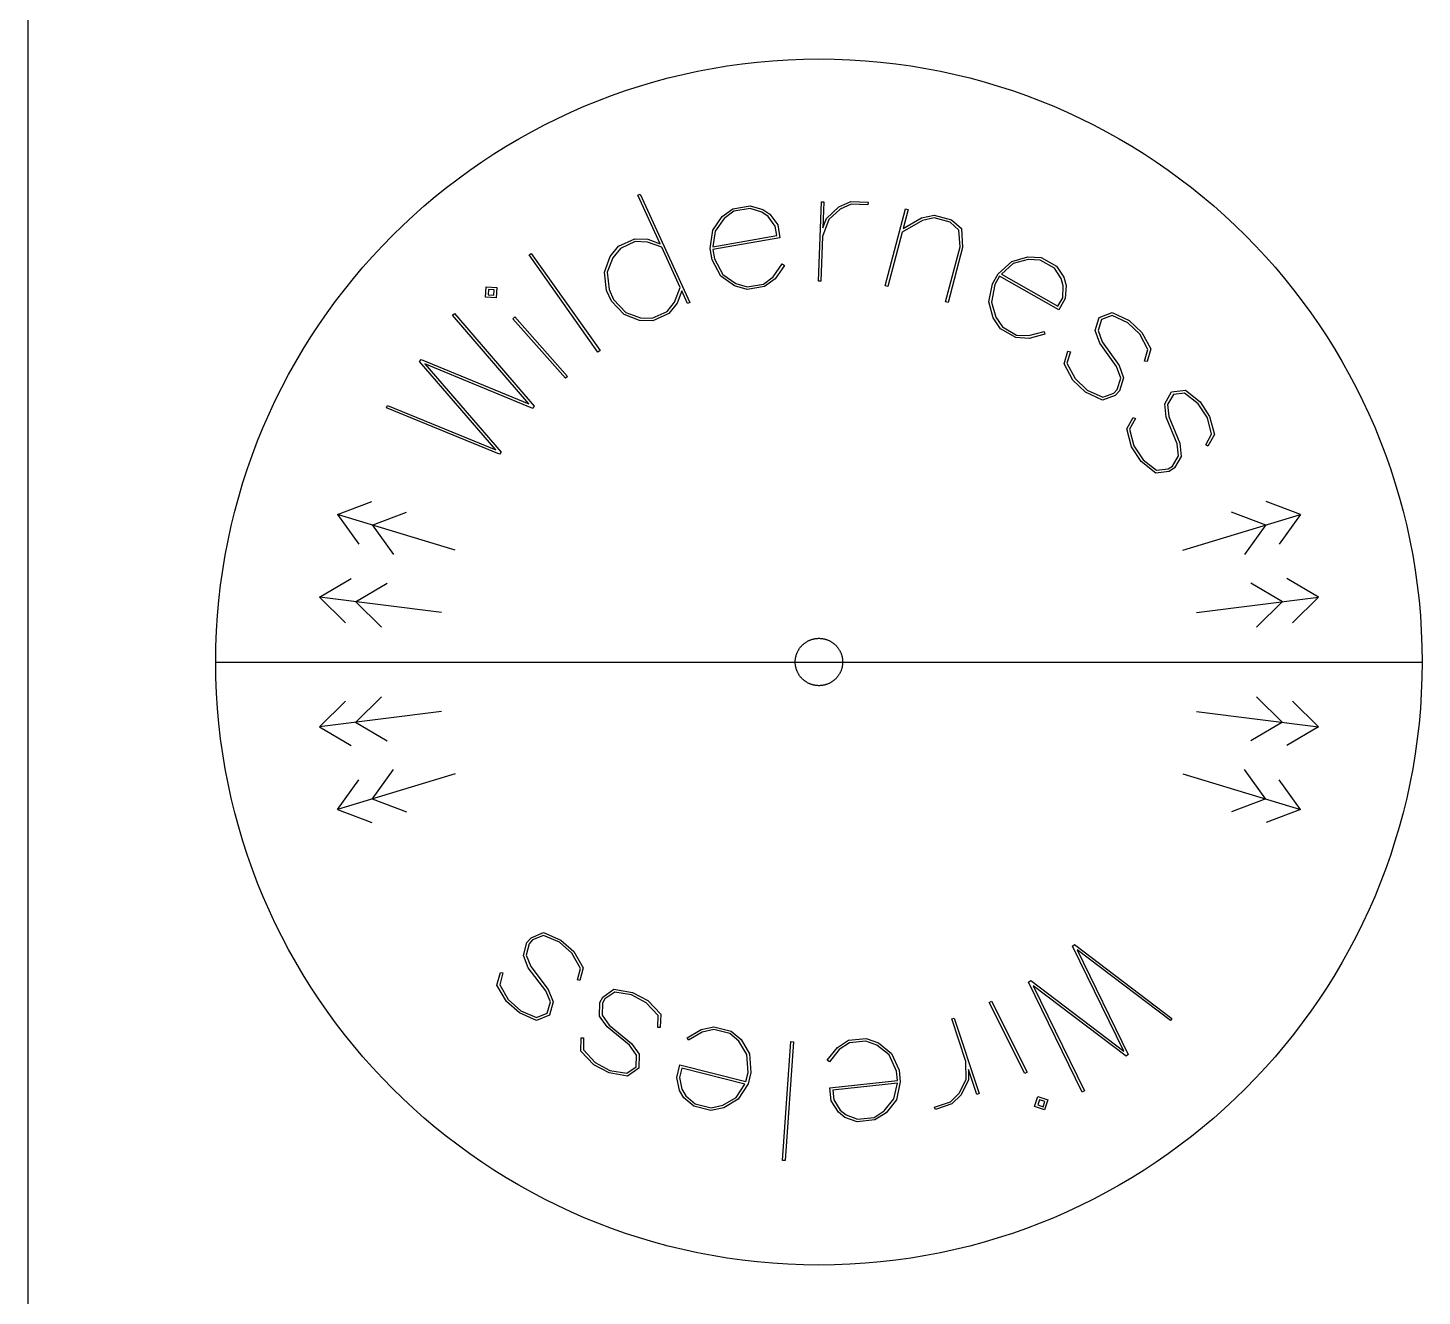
# Model space of a CAD drawing. Extents: x -395 to 418, y -217 to 240.
# Drawn here: x -395.2 to -298.1, y -123.2 to -34.8 of the extents above; entities that cross this region are included whole.
import ezdxf

# ---------------------------------------------------------------- set-up
doc = ezdxf.new("R2010")
doc.units = 0
doc.layers.add('DEFAULT', color=7, linetype='CONTINUOUS')

# ---------------------------------------------------------------- blocks, each defined once
blk = doc.blocks.new('BLOCK_13')
at = {"layer": 'DEFAULT', "color": 7}
blk.add_line((-395.211, 239.965), (-395.211, -217.035), dxfattribs=at)

msp = doc.modelspace()

# ---------------------------------------------------------------- linework, layer by layer
at = {"layer": 'DEFAULT', "color": 5}
for p, q in [((-349.612, -38.072), (-348.591, -37.85)), ((-348.591, -37.85), (-347.561, -37.653)), ((-347.561, -37.653), (-346.523, -37.481)), ((-346.523, -37.481), (-345.476, -37.334)), ((-345.476, -37.334), (-344.421, -37.214)), ((-344.421, -37.214), (-343.358, -37.119)), ((-343.358, -37.119), (-342.288, -37.052)), ((-342.288, -37.052), (-341.21, -37.011)), ((-341.21, -37.011), (-340.126, -36.997)), ((-340.126, -36.997), (-339.042, -37.011)), ((-339.042, -37.011), (-337.965, -37.052)), ((-337.965, -37.052), (-336.895, -37.119)), ((-336.895, -37.119), (-335.832, -37.214)), ((-335.832, -37.214), (-334.777, -37.334)), ((-334.777, -37.334), (-333.73, -37.481)), ((-333.73, -37.481), (-332.692, -37.653)), ((-332.692, -37.653), (-331.662, -37.85)), ((-331.662, -37.85), (-330.641, -38.072)), ((-352.616, -38.885), (-351.624, -38.59)), ((-351.624, -38.59), (-350.623, -38.319)), ((-350.623, -38.319), (-349.612, -38.072)), ((-330.641, -38.072), (-329.63, -38.319)), ((-329.63, -38.319), (-328.628, -38.59)), ((-328.628, -38.59), (-327.637, -38.885)), ((-355.527, -39.91), (-354.567, -39.546)), ((-354.567, -39.546), (-353.597, -39.204)), ((-353.597, -39.204), (-352.616, -38.885)), ((-327.637, -38.885), (-326.656, -39.204)), ((-326.656, -39.204), (-325.685, -39.546)), ((-325.685, -39.546), (-324.726, -39.91)), ((-358.335, -41.139), (-357.411, -40.707)), ((-357.411, -40.707), (-356.475, -40.298)), ((-356.475, -40.298), (-355.527, -39.91)), ((-324.726, -39.91), (-323.778, -40.298)), ((-323.778, -40.298), (-322.842, -40.707)), ((-322.842, -40.707), (-321.918, -41.139)), ((-360.146, -42.066), (-359.247, -41.592)), ((-359.247, -41.592), (-358.335, -41.139)), ((-321.918, -41.139), (-321.006, -41.592)), ((-321.006, -41.592), (-320.107, -42.066)), ((-361.905, -43.077), (-361.032, -42.561)), ((-361.032, -42.561), (-360.146, -42.066)), ((-320.107, -42.066), (-319.221, -42.561)), ((-319.221, -42.561), (-318.348, -43.077)), ((-363.609, -44.17), (-362.764, -43.614)), ((-362.764, -43.614), (-361.905, -43.077)), ((-318.348, -43.077), (-317.489, -43.614)), ((-317.489, -43.614), (-316.644, -44.17)), ((-364.44, -44.746), (-363.609, -44.17)), ((-316.644, -44.17), (-315.813, -44.746)), ((-366.057, -45.955), (-365.256, -45.341)), ((-365.256, -45.341), (-364.44, -44.746)), ((-315.813, -44.746), (-314.997, -45.341)), ((-314.997, -45.341), (-314.196, -45.955)), ((-367.612, -47.239), (-366.842, -46.588)), ((-366.842, -46.588), (-366.057, -45.955)), ((-314.196, -45.955), (-313.41, -46.588)), ((-313.41, -46.588), (-312.64, -47.239)), ((-368.366, -47.908), (-367.612, -47.239)), ((-312.64, -47.239), (-311.886, -47.908)), ((-369.104, -48.594), (-368.366, -47.908)), ((-311.886, -47.908), (-311.149, -48.594)), ((-370.529, -50.019), (-369.825, -49.298)), ((-369.825, -49.298), (-369.104, -48.594)), ((-311.149, -48.594), (-310.428, -49.298)), ((-310.428, -49.298), (-309.724, -50.019)), ((-371.216, -50.757), (-370.529, -50.019)), ((-309.724, -50.019), (-309.037, -50.757)), ((-371.885, -51.511), (-371.216, -50.757)), ((-309.037, -50.757), (-308.368, -51.511)), ((-373.168, -53.067), (-372.536, -52.281)), ((-372.536, -52.281), (-371.885, -51.511)), ((-308.368, -51.511), (-307.717, -52.281)), ((-307.717, -52.281), (-307.084, -53.067)), ((-373.782, -53.868), (-373.168, -53.067)), ((-307.084, -53.067), (-306.47, -53.868)), ((-374.378, -54.684), (-373.782, -53.868)), ((-306.47, -53.868), (-305.875, -54.684)), ((-374.953, -55.514), (-374.378, -54.684)), ((-305.875, -54.684), (-305.299, -55.514)), ((-375.51, -56.359), (-374.953, -55.514)), ((-305.299, -55.514), (-304.743, -56.359)), ((-376.562, -58.091), (-376.046, -57.218)), ((-376.046, -57.218), (-375.51, -56.359)), ((-304.743, -56.359), (-304.207, -57.218)), ((-304.207, -57.218), (-303.691, -58.091)), ((-377.057, -58.977), (-376.562, -58.091)), ((-303.691, -58.091), (-303.196, -58.977)), ((-377.532, -59.876), (-377.057, -58.977)), ((-303.196, -58.977), (-302.721, -59.876)), ((-377.985, -60.788), (-377.532, -59.876)), ((-302.721, -59.876), (-302.268, -60.788)), ((-378.416, -61.712), (-377.985, -60.788)), ((-302.268, -60.788), (-301.836, -61.712)), ((-378.826, -62.649), (-378.416, -61.712)), ((-301.836, -61.712), (-301.427, -62.649)), ((-379.213, -63.597), (-378.826, -62.649)), ((-301.427, -62.649), (-301.04, -63.597)), ((-379.578, -64.556), (-379.213, -63.597)), ((-301.04, -63.597), (-300.675, -64.556)), ((-379.92, -65.526), (-379.578, -64.556)), ((-300.675, -64.556), (-300.333, -65.526)), ((-380.238, -66.507), (-379.92, -65.526)), ((-300.333, -65.526), (-300.015, -66.507)), ((-380.533, -67.499), (-380.238, -66.507)), ((-300.015, -66.507), (-299.72, -67.499)), ((-380.804, -68.501), (-380.533, -67.499)), ((-299.72, -67.499), (-299.449, -68.501)), ((-381.051, -69.512), (-380.804, -68.501)), ((-299.449, -68.501), (-299.202, -69.512)), ((-381.273, -70.533), (-381.051, -69.512)), ((-299.202, -69.512), (-298.98, -70.533)), ((-381.47, -71.562), (-381.273, -70.533)), ((-298.98, -70.533), (-298.782, -71.562)), ((-381.642, -72.601), (-381.47, -71.562)), ((-298.782, -71.562), (-298.61, -72.601)), ((-381.789, -73.648), (-381.642, -72.601)), ((-298.61, -72.601), (-298.464, -73.648)), ((-381.909, -74.703), (-381.789, -73.648)), ((-298.464, -73.648), (-298.343, -74.703)), ((-382.004, -75.765), (-381.909, -74.703)), ((-298.343, -74.703), (-298.249, -75.765)), ((-382.072, -76.836), (-382.004, -75.765)), ((-298.249, -75.765), (-298.181, -76.836)), ((-382.113, -77.913), (-382.072, -76.836)), ((-341.114, -77.675), (-341.082, -77.651)), ((-341.082, -77.651), (-341.049, -77.629)), ((-341.049, -77.629), (-341.016, -77.607)), ((-341.016, -77.607), (-340.982, -77.586)), ((-340.982, -77.586), (-340.948, -77.566)), ((-340.948, -77.566), (-340.913, -77.546)), ((-340.913, -77.546), (-340.878, -77.527)), ((-340.878, -77.527), (-340.842, -77.51)), ((-340.842, -77.51), (-340.805, -77.493)), ((-340.805, -77.493), (-340.769, -77.477)), ((-340.769, -77.477), (-340.731, -77.461)), ((-340.731, -77.461), (-340.694, -77.447)), ((-340.694, -77.447), (-340.656, -77.434)), ((-340.656, -77.434), (-340.617, -77.421)), ((-340.617, -77.421), (-340.578, -77.41)), ((-340.578, -77.41), (-340.539, -77.399)), ((-340.539, -77.399), (-340.499, -77.389)), ((-340.499, -77.389), (-340.459, -77.38)), ((-340.459, -77.38), (-340.418, -77.373)), ((-340.418, -77.373), (-340.378, -77.366)), ((-340.378, -77.366), (-340.336, -77.36)), ((-340.336, -77.36), (-340.295, -77.355)), ((-340.295, -77.355), (-340.253, -77.352)), ((-340.253, -77.352), (-340.211, -77.349)), ((-340.211, -77.349), (-340.169, -77.348)), ((-340.169, -77.348), (-340.126, -77.347)), ((-340.126, -77.347), (-340.084, -77.348)), ((-340.084, -77.348), (-340.041, -77.349)), ((-340.041, -77.349), (-339.999, -77.352)), ((-339.999, -77.352), (-339.958, -77.355)), ((-339.958, -77.355), (-339.916, -77.36)), ((-339.916, -77.36), (-339.875, -77.366)), ((-339.875, -77.366), (-339.834, -77.373)), ((-339.834, -77.373), (-339.794, -77.38)), ((-339.794, -77.38), (-339.754, -77.389)), ((-339.754, -77.389), (-339.714, -77.399)), ((-339.714, -77.399), (-339.675, -77.41)), ((-339.675, -77.41), (-339.636, -77.421)), ((-339.636, -77.421), (-339.597, -77.434)), ((-339.597, -77.434), (-339.559, -77.447)), ((-339.559, -77.447), (-339.521, -77.461)), ((-339.521, -77.461), (-339.484, -77.477)), ((-339.484, -77.477), (-339.447, -77.493)), ((-339.447, -77.493), (-339.411, -77.51)), ((-339.411, -77.51), (-339.375, -77.527)), ((-339.375, -77.527), (-339.34, -77.546)), ((-339.34, -77.546), (-339.305, -77.566)), ((-339.305, -77.566), (-339.271, -77.586)), ((-339.271, -77.586), (-339.237, -77.607)), ((-339.237, -77.607), (-339.204, -77.629)), ((-339.204, -77.629), (-339.171, -77.651)), ((-339.171, -77.651), (-339.139, -77.675)), ((-298.181, -76.836), (-298.14, -77.913)), ((-382.126, -78.997), (-382.113, -77.913)), ((-341.743, -78.664), (-341.734, -78.624)), ((-341.734, -78.624), (-341.724, -78.585)), ((-341.724, -78.585), (-341.714, -78.545)), ((-341.714, -78.545), (-341.702, -78.506)), ((-341.702, -78.506), (-341.69, -78.468)), ((-341.69, -78.468), (-341.676, -78.43)), ((-341.676, -78.43), (-341.662, -78.392)), ((-341.662, -78.392), (-341.647, -78.355)), ((-341.647, -78.355), (-341.631, -78.318)), ((-341.631, -78.318), (-341.614, -78.282)), ((-341.614, -78.282), (-341.596, -78.246)), ((-341.596, -78.246), (-341.577, -78.21)), ((-341.577, -78.21), (-341.558, -78.176)), ((-341.558, -78.176), (-341.537, -78.141)), ((-341.537, -78.141), (-341.516, -78.108)), ((-341.516, -78.108), (-341.495, -78.074)), ((-341.495, -78.074), (-341.472, -78.042)), ((-341.472, -78.042), (-341.449, -78.01)), ((-341.449, -78.01), (-341.424, -77.978)), ((-341.424, -77.978), (-341.4, -77.947)), ((-341.4, -77.947), (-341.374, -77.917)), ((-341.374, -77.917), (-341.348, -77.888)), ((-341.348, -77.888), (-341.321, -77.859)), ((-341.321, -77.859), (-341.293, -77.83)), ((-341.293, -77.83), (-341.265, -77.803)), ((-341.265, -77.803), (-341.236, -77.776)), ((-341.236, -77.776), (-341.206, -77.749)), ((-341.206, -77.749), (-341.176, -77.724)), ((-341.176, -77.724), (-341.145, -77.699)), ((-341.145, -77.699), (-341.114, -77.675)), ((-339.139, -77.675), (-339.108, -77.699)), ((-339.108, -77.699), (-339.077, -77.724)), ((-339.077, -77.724), (-339.047, -77.749)), ((-339.047, -77.749), (-339.017, -77.776)), ((-339.017, -77.776), (-338.988, -77.803)), ((-338.988, -77.803), (-338.96, -77.83)), ((-338.96, -77.83), (-338.932, -77.859)), ((-338.932, -77.859), (-338.905, -77.888)), ((-338.905, -77.888), (-338.879, -77.917)), ((-338.879, -77.917), (-338.853, -77.947)), ((-338.853, -77.947), (-338.828, -77.978)), ((-338.828, -77.978), (-338.804, -78.01)), ((-338.804, -78.01), (-338.781, -78.042)), ((-338.781, -78.042), (-338.758, -78.074)), ((-338.758, -78.074), (-338.736, -78.108)), ((-338.736, -78.108), (-338.715, -78.141)), ((-338.715, -78.141), (-338.695, -78.176)), ((-338.695, -78.176), (-338.675, -78.21)), ((-338.675, -78.21), (-338.657, -78.246)), ((-338.657, -78.246), (-338.639, -78.282)), ((-338.639, -78.282), (-338.622, -78.318)), ((-338.622, -78.318), (-338.606, -78.355)), ((-338.606, -78.355), (-338.591, -78.392)), ((-338.591, -78.392), (-338.576, -78.43)), ((-338.576, -78.43), (-338.563, -78.468)), ((-338.563, -78.468), (-338.551, -78.506)), ((-338.551, -78.506), (-338.539, -78.545)), ((-338.539, -78.545), (-338.528, -78.585)), ((-338.528, -78.585), (-338.519, -78.624)), ((-338.519, -78.624), (-338.51, -78.664)), ((-298.14, -77.913), (-298.126, -78.997)), ((-382.126, -78.997), (-298.126, -78.997)), ((-382.113, -80.081), (-382.126, -78.997)), ((-341.776, -78.954), (-341.774, -78.912)), ((-341.776, -78.997), (-341.776, -78.954)), ((-341.776, -79.04), (-341.776, -78.997)), ((-341.774, -79.082), (-341.776, -79.04)), ((-341.774, -78.912), (-341.772, -78.87)), ((-341.772, -79.124), (-341.774, -79.082)), ((-341.772, -78.87), (-341.768, -78.828)), ((-341.768, -79.166), (-341.772, -79.124)), ((-341.768, -78.828), (-341.763, -78.787)), ((-341.763, -79.207), (-341.768, -79.166)), ((-341.763, -78.787), (-341.757, -78.746)), ((-341.757, -79.248), (-341.763, -79.207)), ((-341.757, -78.746), (-341.751, -78.705)), ((-341.751, -79.289), (-341.757, -79.248)), ((-341.751, -78.705), (-341.743, -78.664)), ((-341.743, -79.33), (-341.751, -79.289)), ((-341.734, -79.37), (-341.743, -79.33)), ((-341.724, -79.409), (-341.734, -79.37)), ((-341.714, -79.449), (-341.724, -79.409)), ((-341.702, -79.488), (-341.714, -79.449)), ((-341.69, -79.526), (-341.702, -79.488)), ((-341.676, -79.564), (-341.69, -79.526)), ((-341.662, -79.602), (-341.676, -79.564)), ((-341.647, -79.639), (-341.662, -79.602)), ((-338.591, -79.602), (-338.606, -79.639)), ((-338.576, -79.564), (-338.591, -79.602)), ((-338.563, -79.526), (-338.576, -79.564)), ((-338.551, -79.488), (-338.563, -79.526)), ((-338.539, -79.449), (-338.551, -79.488)), ((-338.528, -79.409), (-338.539, -79.449)), ((-338.519, -79.37), (-338.528, -79.409)), ((-338.51, -79.33), (-338.519, -79.37)), ((-338.51, -78.664), (-338.502, -78.705)), ((-338.502, -79.289), (-338.51, -79.33)), ((-338.502, -78.705), (-338.495, -78.746)), ((-338.495, -79.248), (-338.502, -79.289)), ((-338.495, -78.746), (-338.49, -78.787)), ((-338.49, -79.207), (-338.495, -79.248)), ((-338.49, -78.787), (-338.485, -78.828)), ((-338.485, -79.166), (-338.49, -79.207)), ((-338.485, -78.828), (-338.481, -78.87)), ((-338.481, -79.124), (-338.485, -79.166)), ((-338.481, -78.87), (-338.478, -78.912)), ((-338.478, -79.082), (-338.481, -79.124)), ((-338.478, -78.912), (-338.477, -78.954)), ((-338.477, -79.04), (-338.478, -79.082)), ((-338.477, -78.954), (-338.476, -78.997)), ((-338.476, -78.997), (-338.477, -79.04)), ((-298.126, -78.997), (-298.14, -80.081)), ((-382.072, -81.158), (-382.113, -80.081)), ((-341.631, -79.676), (-341.647, -79.639)), ((-341.614, -79.712), (-341.631, -79.676)), ((-341.596, -79.748), (-341.614, -79.712)), ((-341.577, -79.783), (-341.596, -79.748)), ((-341.558, -79.818), (-341.577, -79.783)), ((-341.537, -79.853), (-341.558, -79.818)), ((-341.516, -79.886), (-341.537, -79.853)), ((-341.495, -79.92), (-341.516, -79.886)), ((-341.472, -79.952), (-341.495, -79.92)), ((-341.449, -79.984), (-341.472, -79.952)), ((-341.424, -80.016), (-341.449, -79.984)), ((-341.4, -80.047), (-341.424, -80.016)), ((-341.374, -80.077), (-341.4, -80.047)), ((-341.348, -80.106), (-341.374, -80.077)), ((-341.321, -80.135), (-341.348, -80.106)), ((-341.293, -80.164), (-341.321, -80.135)), ((-341.265, -80.191), (-341.293, -80.164)), ((-341.236, -80.218), (-341.265, -80.191)), ((-341.206, -80.245), (-341.236, -80.218)), ((-341.176, -80.27), (-341.206, -80.245)), ((-341.145, -80.295), (-341.176, -80.27)), ((-341.114, -80.319), (-341.145, -80.295)), ((-341.082, -80.343), (-341.114, -80.319)), ((-341.049, -80.365), (-341.082, -80.343)), ((-341.016, -80.387), (-341.049, -80.365)), ((-340.982, -80.408), (-341.016, -80.387)), ((-340.948, -80.428), (-340.982, -80.408)), ((-340.913, -80.448), (-340.948, -80.428)), ((-340.878, -80.466), (-340.913, -80.448)), ((-340.842, -80.484), (-340.878, -80.466)), ((-340.805, -80.501), (-340.842, -80.484)), ((-340.769, -80.517), (-340.805, -80.501)), ((-340.731, -80.533), (-340.769, -80.517)), ((-340.694, -80.547), (-340.731, -80.533)), ((-340.656, -80.56), (-340.694, -80.547)), ((-340.617, -80.573), (-340.656, -80.56)), ((-340.578, -80.584), (-340.617, -80.573)), ((-339.636, -80.573), (-339.675, -80.584)), ((-339.597, -80.56), (-339.636, -80.573)), ((-339.559, -80.547), (-339.597, -80.56)), ((-339.521, -80.533), (-339.559, -80.547)), ((-339.484, -80.517), (-339.521, -80.533)), ((-339.447, -80.501), (-339.484, -80.517)), ((-339.411, -80.484), (-339.447, -80.501)), ((-339.375, -80.466), (-339.411, -80.484)), ((-339.34, -80.448), (-339.375, -80.466)), ((-339.305, -80.428), (-339.34, -80.448)), ((-339.271, -80.408), (-339.305, -80.428)), ((-339.237, -80.387), (-339.271, -80.408)), ((-339.204, -80.365), (-339.237, -80.387)), ((-339.171, -80.343), (-339.204, -80.365)), ((-339.139, -80.319), (-339.171, -80.343)), ((-339.108, -80.295), (-339.139, -80.319)), ((-339.077, -80.27), (-339.108, -80.295)), ((-339.047, -80.245), (-339.077, -80.27)), ((-339.017, -80.218), (-339.047, -80.245)), ((-338.988, -80.191), (-339.017, -80.218)), ((-338.96, -80.164), (-338.988, -80.191)), ((-338.932, -80.135), (-338.96, -80.164)), ((-338.905, -80.106), (-338.932, -80.135)), ((-338.879, -80.077), (-338.905, -80.106)), ((-338.853, -80.047), (-338.879, -80.077)), ((-338.828, -80.016), (-338.853, -80.047)), ((-338.804, -79.984), (-338.828, -80.016)), ((-338.781, -79.952), (-338.804, -79.984)), ((-338.758, -79.92), (-338.781, -79.952)), ((-338.736, -79.886), (-338.758, -79.92)), ((-338.715, -79.853), (-338.736, -79.886)), ((-338.695, -79.818), (-338.715, -79.853)), ((-338.675, -79.783), (-338.695, -79.818)), ((-338.657, -79.748), (-338.675, -79.783)), ((-338.639, -79.712), (-338.657, -79.748)), ((-338.622, -79.676), (-338.639, -79.712)), ((-338.606, -79.639), (-338.622, -79.676)), ((-298.14, -80.081), (-298.181, -81.158)), ((-382.004, -82.228), (-382.072, -81.158)), ((-340.539, -80.595), (-340.578, -80.584)), ((-340.499, -80.605), (-340.539, -80.595)), ((-340.459, -80.613), (-340.499, -80.605)), ((-340.418, -80.621), (-340.459, -80.613)), ((-340.378, -80.628), (-340.418, -80.621)), ((-340.336, -80.634), (-340.378, -80.628)), ((-340.295, -80.638), (-340.336, -80.634)), ((-340.253, -80.642), (-340.295, -80.638)), ((-340.211, -80.645), (-340.253, -80.642)), ((-340.169, -80.646), (-340.211, -80.645)), ((-340.126, -80.647), (-340.169, -80.646)), ((-340.084, -80.646), (-340.126, -80.647)), ((-340.041, -80.645), (-340.084, -80.646)), ((-339.999, -80.642), (-340.041, -80.645)), ((-339.958, -80.638), (-339.999, -80.642)), ((-339.916, -80.634), (-339.958, -80.638)), ((-339.875, -80.628), (-339.916, -80.634)), ((-339.834, -80.621), (-339.875, -80.628)), ((-339.794, -80.613), (-339.834, -80.621)), ((-339.754, -80.605), (-339.794, -80.613)), ((-339.714, -80.595), (-339.754, -80.605)), ((-339.675, -80.584), (-339.714, -80.595)), ((-298.181, -81.158), (-298.249, -82.228)), ((-381.909, -83.291), (-382.004, -82.228)), ((-298.249, -82.228), (-298.343, -83.291)), ((-381.789, -84.346), (-381.909, -83.291)), ((-298.343, -83.291), (-298.464, -84.346)), ((-381.642, -85.393), (-381.789, -84.346)), ((-298.464, -84.346), (-298.61, -85.393)), ((-381.47, -86.432), (-381.642, -85.393)), ((-298.61, -85.393), (-298.782, -86.432)), ((-381.273, -87.461), (-381.47, -86.432)), ((-298.782, -86.432), (-298.98, -87.461)), ((-381.051, -88.482), (-381.273, -87.461)), ((-298.98, -87.461), (-299.202, -88.482)), ((-380.804, -89.493), (-381.051, -88.482)), ((-299.202, -88.482), (-299.449, -89.493)), ((-380.533, -90.495), (-380.804, -89.493)), ((-299.449, -89.493), (-299.72, -90.495)), ((-380.238, -91.486), (-380.533, -90.495)), ((-299.72, -90.495), (-300.015, -91.486)), ((-379.92, -92.468), (-380.238, -91.486)), ((-300.015, -91.486), (-300.333, -92.468)), ((-379.578, -93.438), (-379.92, -92.468)), ((-300.333, -92.468), (-300.675, -93.438)), ((-379.213, -94.397), (-379.578, -93.438)), ((-300.675, -93.438), (-301.04, -94.397)), ((-378.826, -95.345), (-379.213, -94.397)), ((-301.04, -94.397), (-301.427, -95.345)), ((-378.416, -96.282), (-378.826, -95.345)), ((-301.427, -95.345), (-301.836, -96.282)), ((-377.985, -97.206), (-378.416, -96.282)), ((-301.836, -96.282), (-302.268, -97.206)), ((-377.532, -98.118), (-377.985, -97.206)), ((-302.268, -97.206), (-302.721, -98.118)), ((-377.057, -99.017), (-377.532, -98.118)), ((-376.562, -99.903), (-377.057, -99.017)), ((-303.196, -99.017), (-303.691, -99.903)), ((-302.721, -98.118), (-303.196, -99.017)), ((-376.046, -100.775), (-376.562, -99.903)), ((-303.691, -99.903), (-304.207, -100.775)), ((-375.51, -101.635), (-376.046, -100.775)), ((-304.207, -100.775), (-304.743, -101.635)), ((-374.953, -102.48), (-375.51, -101.635)), ((-304.743, -101.635), (-305.299, -102.48)), ((-374.378, -103.31), (-374.953, -102.48)), ((-305.299, -102.48), (-305.875, -103.31)), ((-373.782, -104.126), (-374.378, -103.31)), ((-305.875, -103.31), (-306.47, -104.126)), ((-373.168, -104.927), (-373.782, -104.126)), ((-306.47, -104.126), (-307.084, -104.927)), ((-372.536, -105.713), (-373.168, -104.927)), ((-371.885, -106.483), (-372.536, -105.713)), ((-307.717, -105.713), (-308.368, -106.483)), ((-307.084, -104.927), (-307.717, -105.713)), ((-371.216, -107.237), (-371.885, -106.483)), ((-308.368, -106.483), (-309.037, -107.237)), ((-370.529, -107.974), (-371.216, -107.237)), ((-309.037, -107.237), (-309.724, -107.974)), ((-369.825, -108.695), (-370.529, -107.974)), ((-369.104, -109.399), (-369.825, -108.695)), ((-310.428, -108.695), (-311.149, -109.399)), ((-309.724, -107.974), (-310.428, -108.695)), ((-368.366, -110.086), (-369.104, -109.399)), ((-311.149, -109.399), (-311.886, -110.086)), ((-367.612, -110.755), (-368.366, -110.086)), ((-311.886, -110.086), (-312.64, -110.755)), ((-366.842, -111.406), (-367.612, -110.755)), ((-366.057, -112.039), (-366.842, -111.406)), ((-313.41, -111.406), (-314.196, -112.039)), ((-312.64, -110.755), (-313.41, -111.406)), ((-365.256, -112.653), (-366.057, -112.039)), ((-314.196, -112.039), (-314.997, -112.653)), ((-364.44, -113.248), (-365.256, -112.653)), ((-363.609, -113.824), (-364.44, -113.248)), ((-315.813, -113.248), (-316.644, -113.824)), ((-314.997, -112.653), (-315.813, -113.248)), ((-362.764, -114.38), (-363.609, -113.824)), ((-361.905, -114.916), (-362.764, -114.38)), ((-317.489, -114.38), (-318.348, -114.916)), ((-316.644, -113.824), (-317.489, -114.38)), ((-361.032, -115.432), (-361.905, -114.916)), ((-360.146, -115.928), (-361.032, -115.432)), ((-319.221, -115.432), (-320.107, -115.928)), ((-318.348, -114.916), (-319.221, -115.432)), ((-359.247, -116.402), (-360.146, -115.928)), ((-358.335, -116.855), (-359.247, -116.402)), ((-321.006, -116.402), (-321.918, -116.855)), ((-320.107, -115.928), (-321.006, -116.402)), ((-357.411, -117.287), (-358.335, -116.855)), ((-356.475, -117.696), (-357.411, -117.287)), ((-322.842, -117.287), (-323.778, -117.696)), ((-321.918, -116.855), (-322.842, -117.287)), ((-355.527, -118.084), (-356.475, -117.696)), ((-354.567, -118.448), (-355.527, -118.084)), ((-324.726, -118.084), (-325.685, -118.448)), ((-323.778, -117.696), (-324.726, -118.084)), ((-353.597, -118.79), (-354.567, -118.448)), ((-352.616, -119.109), (-353.597, -118.79)), ((-351.624, -119.404), (-352.616, -119.109)), ((-350.623, -119.675), (-351.624, -119.404)), ((-328.628, -119.404), (-329.63, -119.675)), ((-327.637, -119.109), (-328.628, -119.404)), ((-326.656, -118.79), (-327.637, -119.109)), ((-325.685, -118.448), (-326.656, -118.79)), ((-349.612, -119.921), (-350.623, -119.675)), ((-348.591, -120.144), (-349.612, -119.921)), ((-347.561, -120.341), (-348.591, -120.144)), ((-346.523, -120.513), (-347.561, -120.341)), ((-332.692, -120.341), (-333.73, -120.513)), ((-331.662, -120.144), (-332.692, -120.341)), ((-330.641, -119.921), (-331.662, -120.144)), ((-329.63, -119.675), (-330.641, -119.921)), ((-345.476, -120.66), (-346.523, -120.513)), ((-344.421, -120.78), (-345.476, -120.66)), ((-343.358, -120.875), (-344.421, -120.78)), ((-342.288, -120.942), (-343.358, -120.875)), ((-341.21, -120.983), (-342.288, -120.942)), ((-340.126, -120.997), (-341.21, -120.983)), ((-339.042, -120.983), (-340.126, -120.997)), ((-337.965, -120.942), (-339.042, -120.983)), ((-336.895, -120.875), (-337.965, -120.942)), ((-335.832, -120.78), (-336.895, -120.875)), ((-334.777, -120.66), (-335.832, -120.78)), ((-333.73, -120.513), (-334.777, -120.66))]:
    msp.add_line(p, q, dxfattribs=at)
at = {"layer": 'DEFAULT', "color": 1}
for p, q in [((-352.742, -46.488), (-352.576, -46.412)), ((-351.183, -49.884), (-352.742, -46.488)), ((-352.576, -46.412), (-349.114, -53.957)), ((-346.862, -47.971), (-346.117, -47.432)), ((-346.117, -47.432), (-344.907, -47.22)), ((-344.917, -47.406), (-346.057, -47.607)), ((-344.099, -47.661), (-344.917, -47.406)), ((-344.907, -47.22), (-344.028, -47.474)), ((-344.028, -47.474), (-343.543, -47.815)), ((-340.168, -52.475), (-339.958, -46.945)), ((-339.958, -46.945), (-339.777, -46.951)), ((-339.777, -46.951), (-339.846, -48.769)), ((-339.6, -48.1), (-338.753, -47.305)), ((-338.644, -47.467), (-339.439, -48.192)), ((-338.753, -47.305), (-337.917, -46.934)), ((-337.882, -47.117), (-338.644, -47.467)), ((-337.917, -46.934), (-336.705, -46.979)), ((-336.712, -47.161), (-337.882, -47.117)), ((-336.705, -46.979), (-336.712, -47.161)), ((-335.517, -52.796), (-334.098, -47.447)), ((-333.922, -47.493), (-334.273, -48.815)), ((-334.098, -47.447), (-333.922, -47.493)), ((-347.518, -48.926), (-346.862, -47.971)), ((-346.718, -48.105), (-347.35, -48.984)), ((-346.057, -47.607), (-346.718, -48.105)), ((-343.671, -47.961), (-344.099, -47.661)), ((-343.17, -48.636), (-343.671, -47.961)), ((-343.543, -47.815), (-342.999, -48.559)), ((-339.439, -48.192), (-339.868, -49.357)), ((-339.846, -48.769), (-339.6, -48.1)), ((-332.926, -48.247), (-334.337, -49.057)), ((-334.273, -48.815), (-332.996, -48.064)), ((-332.996, -48.064), (-332.099, -47.886)), ((-332.105, -48.072), (-332.926, -48.247)), ((-330.993, -48.367), (-332.105, -48.072)), ((-332.099, -47.886), (-330.905, -48.202)), ((-330.378, -48.915), (-330.993, -48.367)), ((-330.905, -48.202), (-330.196, -48.818)), ((-347.709, -50.196), (-347.518, -48.926)), ((-342.842, -49.449), (-347.512, -50.268)), ((-347.35, -48.984), (-347.511, -50.083)), ((-347.511, -50.083), (-343.053, -49.301)), ((-343.053, -49.301), (-343.17, -48.636)), ((-342.999, -48.559), (-342.842, -49.449)), ((-339.868, -49.357), (-339.986, -52.482)), ((-334.337, -49.057), (-335.341, -52.843)), ((-330.3, -50.091), (-330.378, -48.915)), ((-330.196, -48.818), (-330.121, -50.127)), ((-354.658, -50.757), (-354.074, -50.047)), ((-353.957, -50.193), (-354.484, -50.856)), ((-354.074, -50.047), (-352.957, -49.534)), ((-352.919, -49.717), (-353.957, -50.193)), ((-352.957, -49.534), (-352.043, -49.557)), ((-352.064, -49.755), (-352.919, -49.717)), ((-351.078, -50.113), (-352.064, -49.755)), ((-352.043, -49.557), (-351.183, -49.884)), ((-349.791, -52.917), (-351.078, -50.113)), ((-347.568, -51), (-347.709, -50.196)), ((-347.512, -50.268), (-347.397, -50.923)), ((-331.313, -53.911), (-330.3, -50.091)), ((-330.121, -50.127), (-331.137, -53.958)), ((-360.315, -50.646), (-360.167, -50.541)), ((-355.513, -57.418), (-360.315, -50.646)), ((-360.167, -50.541), (-355.365, -57.312)), ((-355.049, -51.847), (-354.658, -50.757)), ((-354.484, -50.856), (-354.874, -51.859)), ((-346.956, -52.129), (-347.568, -51)), ((-347.397, -50.923), (-346.81, -52.016)), ((-343.318, -52.168), (-342.687, -51.263)), ((-342.527, -51.375), (-343.182, -52.301)), ((-342.687, -51.263), (-342.527, -51.375)), ((-327.65, -51.954), (-326.694, -51.095)), ((-326.601, -51.247), (-327.425, -51.993)), ((-326.694, -51.095), (-325.581, -50.776)), ((-325.555, -50.971), (-326.601, -51.247)), ((-325.581, -50.776), (-324.664, -50.834)), ((-324.728, -51.007), (-325.555, -50.971)), ((-323.721, -51.578), (-324.728, -51.007)), ((-324.664, -50.834), (-323.594, -51.44)), ((-323.594, -51.44), (-323.078, -52.195)), ((-354.912, -53.124), (-355.049, -51.847)), ((-354.874, -51.859), (-354.743, -53.056)), ((-346.016, -52.798), (-346.956, -52.129)), ((-346.81, -52.016), (-345.917, -52.632)), ((-343.996, -52.673), (-343.318, -52.168)), ((-343.182, -52.301), (-343.92, -52.845)), ((-328.052, -52.664), (-327.65, -51.954)), ((-327.543, -52.135), (-327.871, -52.713)), ((-323.42, -54.473), (-327.543, -52.135)), ((-327.425, -51.993), (-323.488, -54.225)), ((-323.251, -52.294), (-323.721, -51.578)), ((-323.112, -52.797), (-323.251, -52.294)), ((-323.078, -52.195), (-322.921, -52.766)), ((-363.34, -53.598), (-363.297, -52.866)), ((-363.297, -52.866), (-362.565, -52.91)), ((-363.131, -53.053), (-363.154, -53.433)), ((-362.751, -53.076), (-363.131, -53.053)), ((-362.773, -53.456), (-362.751, -53.076)), ((-362.565, -52.91), (-362.609, -53.642)), ((-354.572, -53.865), (-354.912, -53.124)), ((-354.743, -53.056), (-354.426, -53.747)), ((-350.175, -53.931), (-349.791, -52.917)), ((-349.686, -53.146), (-349.999, -54.011)), ((-349.279, -54.032), (-349.686, -53.146)), ((-345.131, -53.057), (-346.016, -52.798)), ((-345.917, -52.632), (-345.121, -52.871)), ((-343.92, -52.845), (-345.131, -53.057)), ((-345.121, -52.871), (-343.996, -52.673)), ((-339.986, -52.482), (-340.168, -52.475)), ((-335.341, -52.843), (-335.517, -52.796)), ((-328.298, -53.925), (-328.052, -52.664)), ((-327.871, -52.713), (-328.114, -53.93)), ((-323.155, -53.638), (-323.112, -52.797)), ((-322.921, -52.766), (-322.974, -53.687)), ((-362.609, -53.642), (-363.34, -53.598)), ((-363.154, -53.433), (-362.773, -53.456)), ((-353.693, -54.802), (-354.572, -53.865)), ((-354.426, -53.747), (-353.581, -54.656)), ((-350.701, -54.582), (-350.175, -53.931)), ((-349.999, -54.011), (-350.575, -54.724)), ((-349.114, -53.957), (-349.279, -54.032)), ((-331.137, -53.958), (-331.313, -53.911)), ((-327.999, -55.039), (-328.298, -53.925)), ((-328.114, -53.93), (-327.816, -54.974)), ((-323.488, -54.225), (-323.155, -53.638)), ((-322.974, -53.687), (-323.42, -54.473)), ((-365.646, -54.854), (-365.508, -54.736)), ((-360.324, -61.027), (-365.646, -54.854)), ((-365.508, -54.736), (-359.95, -61.182)), ((-361.449, -55.089), (-361.313, -54.968)), ((-357.776, -59.228), (-361.449, -55.089)), ((-361.313, -54.968), (-357.64, -59.107)), ((-352.614, -55.211), (-353.693, -54.802)), ((-353.581, -54.656), (-352.56, -55.025)), ((-351.692, -55.237), (-352.614, -55.211)), ((-352.56, -55.025), (-351.73, -55.054)), ((-351.73, -55.054), (-350.701, -54.582)), ((-350.575, -54.724), (-351.692, -55.237)), ((-327.48, -55.801), (-327.999, -55.039)), ((-327.816, -54.974), (-327.354, -55.664)), ((-320.886, -55.921), (-320.608, -55)), ((-320.454, -55.138), (-320.694, -55.916)), ((-320.608, -55), (-319.698, -54.662)), ((-319.71, -54.873), (-320.454, -55.138)), ((-318.623, -55.373), (-319.71, -54.873)), ((-319.698, -54.662), (-318.52, -55.22)), ((-318.52, -55.22), (-317.641, -56.048)), ((-326.411, -56.408), (-327.48, -55.801)), ((-327.354, -55.664), (-326.361, -56.227)), ((-326.361, -56.227), (-325.516, -56.269)), ((-325.516, -56.269), (-324.453, -55.972)), ((-324.401, -56.16), (-325.496, -56.458)), ((-324.453, -55.972), (-324.401, -56.16)), ((-320.575, -56.789), (-320.886, -55.921)), ((-320.694, -55.916), (-320.402, -56.701)), ((-317.774, -56.173), (-318.623, -55.373)), ((-317.221, -57.225), (-317.774, -56.173)), ((-317.641, -56.048), (-317.011, -57.196)), ((-325.496, -56.458), (-326.411, -56.408)), ((-319.407, -58.429), (-320.575, -56.789)), ((-320.402, -56.701), (-319.232, -58.342)), ((-317.448, -58.035), (-317.221, -57.225)), ((-317.011, -57.196), (-317.278, -58.081)), ((-367.946, -58.075), (-367.836, -57.923)), ((-362.635, -64.228), (-367.946, -58.075)), ((-367.836, -57.923), (-360.324, -61.027)), ((-360.06, -61.333), (-367.573, -58.228)), ((-367.573, -58.228), (-362.261, -64.382)), ((-355.365, -57.312), (-355.513, -57.418)), ((-323.06, -58.227), (-322.793, -57.349)), ((-322.438, -59.375), (-323.06, -58.227)), ((-322.621, -57.388), (-322.859, -58.192)), ((-322.859, -58.192), (-322.292, -59.262)), ((-322.793, -57.349), (-322.621, -57.388)), ((-317.278, -58.081), (-317.448, -58.035)), ((-357.64, -59.107), (-357.776, -59.228)), ((-319.115, -59.219), (-319.407, -58.429)), ((-319.354, -60.017), (-319.115, -59.219)), ((-319.232, -58.342), (-318.917, -59.215)), ((-318.917, -59.215), (-319.191, -60.109)), ((-321.559, -60.203), (-322.438, -59.375)), ((-322.292, -59.262), (-321.449, -60.056)), ((-321.449, -60.056), (-320.37, -60.551)), ((-319.592, -60.27), (-319.354, -60.017)), ((-319.191, -60.109), (-319.494, -60.43)), ((-316.05, -61.019), (-315.567, -60.188)), ((-315.567, -60.188), (-314.603, -60.069)), ((-314.603, -60.069), (-313.586, -60.884)), ((-370.238, -61.288), (-370.173, -61.124)), ((-370.173, -61.124), (-362.635, -64.228)), ((-320.373, -60.761), (-321.559, -60.203)), ((-319.494, -60.43), (-320.373, -60.761)), ((-320.37, -60.551), (-319.592, -60.27)), ((-315.949, -61.935), (-316.05, -61.019)), ((-315.449, -60.357), (-315.862, -61.058)), ((-315.862, -61.058), (-315.76, -61.89)), ((-314.663, -60.271), (-315.449, -60.357)), ((-313.722, -61.009), (-314.663, -60.271)), ((-313.081, -61.985), (-313.722, -61.009)), ((-313.586, -60.884), (-312.923, -61.894)), ((-362.37, -64.534), (-370.238, -61.288)), ((-359.95, -61.182), (-360.06, -61.333)), ((-318.699, -62.758), (-318.237, -61.966)), ((-318.078, -62.044), (-318.496, -62.771)), ((-318.237, -61.966), (-318.078, -62.044)), ((-315.192, -63.801), (-315.949, -61.935)), ((-315.76, -61.89), (-315.002, -63.757)), ((-312.787, -63.136), (-313.081, -61.985)), ((-312.923, -61.894), (-312.576, -63.156)), ((-318.36, -64.019), (-318.699, -62.758)), ((-318.496, -62.771), (-318.191, -63.943)), ((-317.697, -65.028), (-318.36, -64.019)), ((-318.191, -63.943), (-317.556, -64.911)), ((-315.092, -64.637), (-315.192, -63.801)), ((-315.002, -63.757), (-314.898, -64.679)), ((-313.195, -63.871), (-312.787, -63.136)), ((-313.04, -63.955), (-313.195, -63.871)), ((-312.576, -63.156), (-313.04, -63.955)), ((-362.261, -64.382), (-362.37, -64.534)), ((-316.672, -65.845), (-317.697, -65.028)), ((-317.556, -64.911), (-316.621, -65.642)), ((-315.508, -65.358), (-315.092, -64.637)), ((-314.898, -64.679), (-315.371, -65.486)), ((-315.74, -65.728), (-316.672, -65.845)), ((-316.621, -65.642), (-315.799, -65.549)), ((-315.799, -65.549), (-315.508, -65.358)), ((-315.371, -65.486), (-315.74, -65.728)), ((-373.66, -68.716), (-371.27, -67.817)), ((-306.593, -68.716), (-308.983, -67.817)), ((-373.66, -68.716), (-372.17, -70.79)), ((-365.457, -71.2), (-373.66, -68.716)), ((-371.245, -69.457), (-368.855, -68.557)), ((-314.796, -71.2), (-306.593, -68.716)), ((-309.008, -69.457), (-311.398, -68.557)), ((-306.593, -68.716), (-308.083, -70.79)), ((-371.239, -69.44), (-369.75, -71.514)), ((-309.013, -69.44), (-310.503, -71.514)), ((-374.907, -74.476), (-372.702, -73.189)), ((-372.403, -74.801), (-370.197, -73.514)), ((-307.85, -74.801), (-310.056, -73.514)), ((-305.345, -74.476), (-307.551, -73.189)), ((-366.405, -75.551), (-374.907, -74.476)), ((-374.907, -74.476), (-373.092, -76.271)), ((-313.848, -75.551), (-305.345, -74.476)), ((-305.345, -74.476), (-307.161, -76.271)), ((-372.4, -74.784), (-370.585, -76.579)), ((-307.852, -74.784), (-309.668, -76.579)), ((-372.4, -83.21), (-370.585, -81.415)), ((-307.852, -83.21), (-309.668, -81.415)), ((-374.907, -83.518), (-373.092, -81.723)), ((-366.405, -82.443), (-374.907, -83.518)), ((-313.848, -82.443), (-305.345, -83.518)), ((-305.345, -83.518), (-307.161, -81.723)), ((-372.403, -83.193), (-370.197, -84.479)), ((-307.85, -83.193), (-310.056, -84.479)), ((-374.907, -83.518), (-372.702, -84.805)), ((-305.345, -83.518), (-307.551, -84.805)), ((-365.457, -86.794), (-373.66, -89.278)), ((-373.66, -89.278), (-372.17, -87.204)), ((-371.239, -88.554), (-369.75, -86.48)), ((-314.796, -86.794), (-306.593, -89.278)), ((-309.013, -88.554), (-310.503, -86.48)), ((-306.593, -89.278), (-308.083, -87.204)), ((-373.66, -89.278), (-371.27, -90.177)), ((-371.245, -88.537), (-368.855, -89.437)), ((-309.008, -88.537), (-311.398, -89.437)), ((-306.593, -89.278), (-308.983, -90.177)), ((-360.169, -98.198), (-359.3, -97.84)), ((-359.297, -98.05), (-360.066, -98.355)), ((-359.3, -97.84), (-358.097, -98.362)), ((-358.203, -98.512), (-359.297, -98.05)), ((-360.708, -99.43), (-360.462, -98.528)), ((-360.296, -98.615), (-360.51, -99.42)), ((-360.462, -98.528), (-360.169, -98.198)), ((-360.066, -98.355), (-360.296, -98.615)), ((-357.337, -99.279), (-358.203, -98.512)), ((-358.097, -98.362), (-357.194, -99.163)), ((-322.474, -98.792), (-322.33, -98.673)), ((-318.906, -106.097), (-322.474, -98.792)), ((-322.33, -98.673), (-315.55, -103.818)), ((-360.366, -100.293), (-360.708, -99.43)), ((-360.51, -99.42), (-360.194, -100.2)), ((-356.736, -100.332), (-357.337, -99.279)), ((-357.194, -99.163), (-356.537, -100.291)), ((-315.655, -103.96), (-322.152, -99.037)), ((-322.152, -99.037), (-318.585, -106.34)), ((-362.551, -101.507), (-362.312, -100.614)), ((-362.14, -100.655), (-362.342, -101.471)), ((-362.312, -100.614), (-362.14, -100.655)), ((-359.147, -101.897), (-360.366, -100.293)), ((-360.194, -100.2), (-358.976, -101.804)), ((-356.95, -101.142), (-356.736, -100.332)), ((-356.537, -100.291), (-356.776, -101.176)), ((-361.886, -102.635), (-362.551, -101.507)), ((-362.342, -101.471), (-361.757, -102.505)), ((-358.831, -102.673), (-359.147, -101.897)), ((-358.976, -101.804), (-358.64, -102.662)), ((-356.776, -101.176), (-356.95, -101.142)), ((-355.166, -102.33), (-354.403, -101.781)), ((-354.403, -101.781), (-353.112, -102.009)), ((-325.524, -101.298), (-325.38, -101.179)), ((-321.794, -108.947), (-325.524, -101.298)), ((-325.38, -101.179), (-318.906, -106.097)), ((-318.73, -106.459), (-325.202, -101.543)), ((-325.202, -101.543), (-321.63, -108.869)), ((-360.983, -103.436), (-361.886, -102.635)), ((-361.757, -102.505), (-360.884, -103.28)), ((-359.047, -103.458), (-358.831, -102.673)), ((-358.64, -102.662), (-358.888, -103.591)), ((-355.404, -103.653), (-355.374, -102.719)), ((-355.374, -102.719), (-355.166, -102.33)), ((-355.192, -102.765), (-355.214, -103.598)), ((-355.028, -102.459), (-355.192, -102.765)), ((-354.351, -101.984), (-355.028, -102.459)), ((-353.18, -102.179), (-354.351, -101.984)), ((-352.159, -102.726), (-353.18, -102.179)), ((-353.112, -102.009), (-352.048, -102.579)), ((-351.332, -103.61), (-352.159, -102.726)), ((-352.048, -102.579), (-351.147, -103.524)), ((-328.284, -102.71), (-328.122, -102.628)), ((-325.791, -107.651), (-328.284, -102.71)), ((-328.122, -102.628), (-325.629, -107.569)), ((-359.788, -103.957), (-360.983, -103.436)), ((-360.884, -103.28), (-359.783, -103.746)), ((-358.888, -103.591), (-359.788, -103.957)), ((-359.783, -103.746), (-359.047, -103.458)), ((-354.872, -104.413), (-355.404, -103.653)), ((-355.214, -103.598), (-354.726, -104.284)), ((-351.352, -104.448), (-351.332, -103.61)), ((-351.147, -103.524), (-351.175, -104.441)), ((-330.883, -103.856), (-330.711, -103.798)), ((-329.894, -106.822), (-330.883, -103.856)), ((-330.711, -103.798), (-328.959, -109.048)), ((-315.55, -103.818), (-315.655, -103.96)), ((-353.314, -105.692), (-354.872, -104.413)), ((-354.726, -104.284), (-353.169, -105.561)), ((-351.175, -104.441), (-351.352, -104.448)), ((-349.309, -105.167), (-348.332, -104.59)), ((-348.263, -104.767), (-349.21, -105.334)), ((-348.332, -104.59), (-347.436, -104.397)), ((-347.437, -104.584), (-348.263, -104.767)), ((-346.331, -104.865), (-347.437, -104.584)), ((-347.436, -104.397), (-346.245, -104.7)), ((-346.245, -104.7), (-345.544, -105.298)), ((-356.716, -106.101), (-356.69, -105.177)), ((-356.69, -105.177), (-356.514, -105.177)), ((-356.514, -105.177), (-356.521, -106.018)), ((-352.827, -106.373), (-353.314, -105.692)), ((-353.169, -105.561), (-352.643, -106.318)), ((-349.21, -105.334), (-349.309, -105.167)), ((-345.702, -105.409), (-346.331, -104.865)), ((-345.14, -106.337), (-345.702, -105.409)), ((-345.544, -105.298), (-344.961, -106.294)), ((-342.662, -113.707), (-342.085, -105.426)), ((-341.903, -105.438), (-342.481, -113.72)), ((-342.085, -105.426), (-341.903, -105.438)), ((-338.841, -105.836), (-338.068, -105.342)), ((-338.003, -105.518), (-338.714, -105.977)), ((-338.068, -105.342), (-336.845, -105.21)), ((-336.868, -105.396), (-338.003, -105.518)), ((-336.09, -105.686), (-336.868, -105.396)), ((-336.845, -105.21), (-335.98, -105.527)), ((-335.239, -106.36), (-336.09, -105.686)), ((-335.98, -105.527), (-335.086, -106.257)), ((-355.808, -107.044), (-356.716, -106.101)), ((-356.521, -106.018), (-355.712, -106.888)), ((-352.855, -107.187), (-352.827, -106.373)), ((-352.643, -106.318), (-352.67, -107.279)), ((-345.053, -107.575), (-345.14, -106.337)), ((-344.961, -106.294), (-344.865, -107.575)), ((-339.555, -106.717), (-338.841, -105.836)), ((-339.403, -106.839), (-339.555, -106.717)), ((-338.714, -105.977), (-339.403, -106.839)), ((-334.726, -107.49), (-335.239, -106.36)), ((-335.086, -106.257), (-334.55, -107.424)), ((-318.585, -106.34), (-318.73, -106.459)), ((-354.743, -107.613), (-355.808, -107.044)), ((-355.712, -106.888), (-354.684, -107.439)), ((-353.46, -107.844), (-354.743, -107.613)), ((-354.684, -107.439), (-353.504, -107.638)), ((-353.504, -107.638), (-352.855, -107.187)), ((-352.67, -107.279), (-353.46, -107.844)), ((-350.033, -107.929), (-349.811, -107.053)), ((-349.68, -107.274), (-349.846, -107.928)), ((-349.811, -107.053), (-345.216, -108.219)), ((-345.293, -108.388), (-349.68, -107.274)), ((-345.216, -108.219), (-345.053, -107.575)), ((-344.865, -107.575), (-345.066, -108.366)), ((-334.654, -108.151), (-334.726, -107.49)), ((-334.55, -107.424), (-334.462, -108.235)), ((-329.884, -108.064), (-329.894, -106.822)), ((-329.132, -109.106), (-329.707, -107.38)), ((-329.707, -107.38), (-329.702, -108.093)), ((-325.629, -107.569), (-325.791, -107.651)), ((-349.842, -108.831), (-350.033, -107.929)), ((-349.846, -107.928), (-349.665, -108.75)), ((-345.89, -109.324), (-345.293, -108.388)), ((-345.066, -108.366), (-345.761, -109.446)), ((-339.367, -108.659), (-334.654, -108.151)), ((-339.27, -109.558), (-339.367, -108.659)), ((-334.668, -108.335), (-339.167, -108.821)), ((-334.901, -109.421), (-334.668, -108.335)), ((-334.462, -108.235), (-334.737, -109.49)), ((-330.373, -109.022), (-329.884, -108.064)), ((-329.702, -108.093), (-330.214, -109.136)), ((-349.539, -109.34), (-349.842, -108.831)), ((-349.665, -108.75), (-349.398, -109.199)), ((-348.842, -109.932), (-349.539, -109.34)), ((-349.398, -109.199), (-348.756, -109.766)), ((-346.827, -109.867), (-345.89, -109.324)), ((-345.761, -109.446), (-346.75, -110.048)), ((-338.776, -110.336), (-339.27, -109.558)), ((-339.167, -108.821), (-339.095, -109.492)), ((-339.095, -109.492), (-338.638, -110.199)), ((-335.589, -110.256), (-334.901, -109.421)), ((-334.737, -109.49), (-335.454, -110.399)), ((-332.074, -109.989), (-330.964, -109.618)), ((-330.964, -109.618), (-330.373, -109.022)), ((-330.214, -109.136), (-330.866, -109.777)), ((-328.959, -109.048), (-329.132, -109.106)), ((-325.108, -109.961), (-324.878, -109.264)), ((-324.766, -109.486), (-324.885, -109.848)), ((-324.878, -109.264), (-324.182, -109.494)), ((-324.404, -109.605), (-324.766, -109.486)), ((-324.524, -109.967), (-324.404, -109.605)), ((-324.182, -109.494), (-324.411, -110.19)), ((-321.63, -108.869), (-321.794, -108.947)), ((-347.65, -110.235), (-348.842, -109.932)), ((-348.756, -109.766), (-347.634, -110.051)), ((-346.75, -110.048), (-347.65, -110.235)), ((-347.634, -110.051), (-346.827, -109.867)), ((-338.314, -110.708), (-338.776, -110.336)), ((-338.638, -110.199), (-338.232, -110.527)), ((-338.232, -110.527), (-337.433, -110.834)), ((-336.282, -110.71), (-335.589, -110.256)), ((-335.454, -110.399), (-336.233, -110.888)), ((-332.016, -110.161), (-332.074, -109.989)), ((-330.866, -109.777), (-332.016, -110.161)), ((-324.411, -110.19), (-325.108, -109.961)), ((-324.885, -109.848), (-324.524, -109.967)), ((-337.455, -111.02), (-338.314, -110.708)), ((-336.233, -110.888), (-337.455, -111.02)), ((-337.433, -110.834), (-336.282, -110.71)), ((-342.481, -113.72), (-342.662, -113.707))]:
    msp.add_line(p, q, dxfattribs=at)

# ---------------------------------------------------------------- block references
at = {"layer": 'DEFAULT'}
msp.add_blockref('BLOCK_13', (0, 0), dxfattribs=at)

doc.saveas('drawing.dxf')
